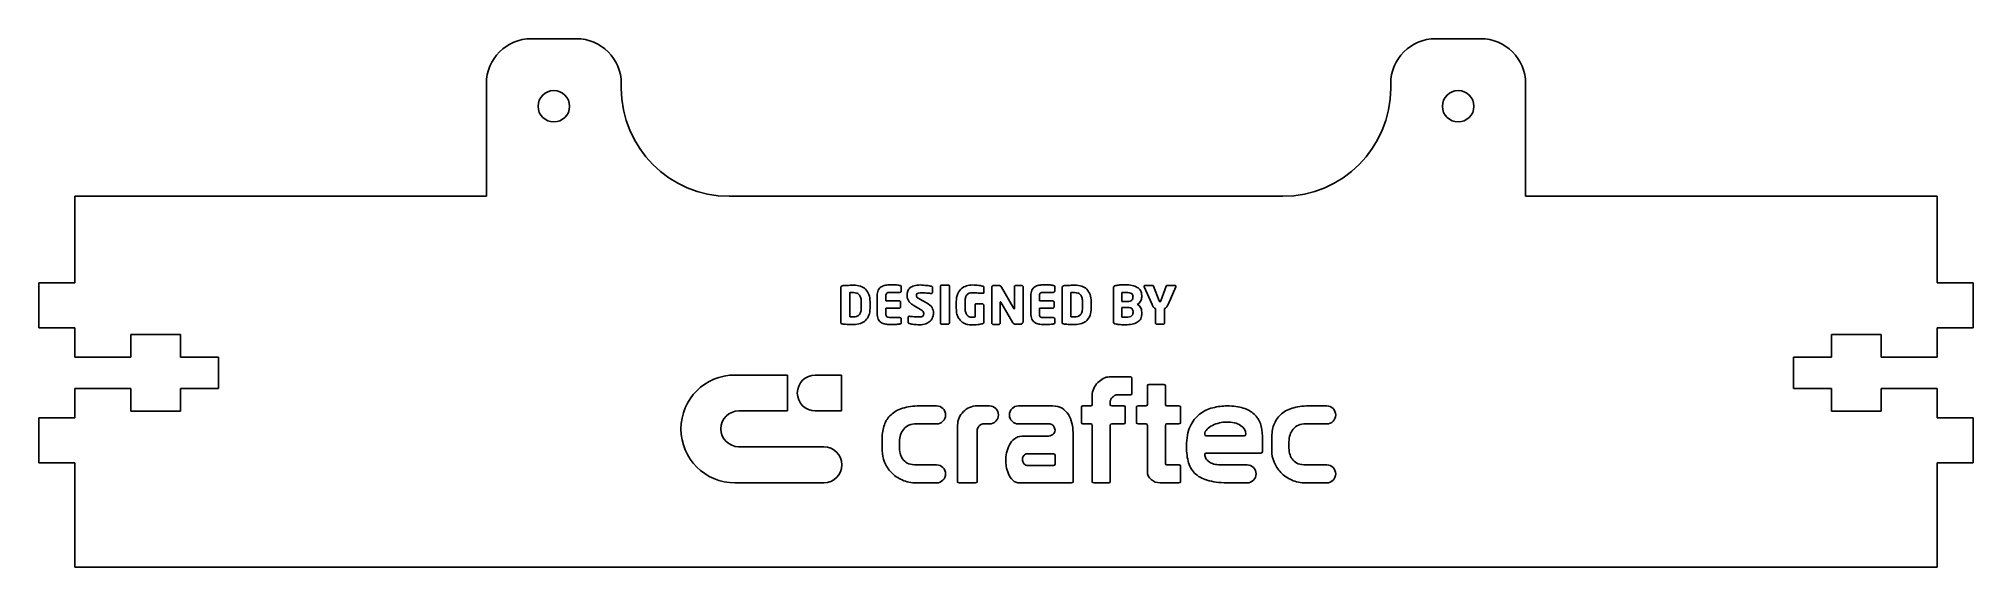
# Model space of a CAD drawing. Header units: millimetres. Extents: x -108 to 108, y -22 to 37.
import ezdxf

# ---------------------------------------------------------------- set-up
doc = ezdxf.new("R2010")
doc.units = ezdxf.units.MM

msp = doc.modelspace()

# ---------------------------------------------------------------- linework, layer by layer
at = {"color": 7, "linetype": 'Continuous', "lineweight": 25}
for p, q in [((-52.75, 37.11), (-47.75, 37.11)), ((47.75, 37.11), (52.75, 37.11)), ((-57.75, 19.61), (-57.75, 32.11)), ((-42.75, 32.11), (-42.75, 31.61)), ((42.75, 31.61), (42.75, 32.11)), ((57.75, 32.11), (57.75, 19.61)), ((-103.5, 19.61), (-57.75, 19.61)), ((-103.5, 10), (-103.5, 19.61)), ((-30.75, 19.61), (30.75, 19.61)), ((57.75, 19.61), (103.5, 19.61)), ((103.5, 19.61), (103.5, 10)), ((-107.5, 10), (-103.5, 10)), ((-107.5, 5), (-107.5, 10)), ((-18.35, 9.45), (-18.35, 5.63)), ((-17.37, 8.9), (-17.37, 6.2)), ((-12.96, 8.92), (-11.79, 8.92)), ((-11.65, 9.06), (-11.65, 9.59)), ((-8.29, 8.81), (-8.27, 8.81)), ((-8.18, 8.9), (-8.18, 9.49)), ((-7.28, 9.61), (-7.28, 5.54)), ((-6.39, 9.72), (-7.17, 9.72)), ((-6.28, 5.54), (-6.28, 9.61)), ((-2.57, 8.83), (-2.55, 8.83)), ((-2.48, 8.9), (-2.48, 9.52)), ((-1.59, 9.47), (-1.59, 5.52)), ((-0.77, 9.7), (-1.36, 9.7)), ((0.86, 7.14), (-0.51, 9.52)), ((0.93, 9.59), (0.93, 7.14)), ((1.75, 9.68), (1.06, 9.68)), ((1.89, 5.63), (1.89, 9.59)), ((4.11, 8.92), (5.27, 8.92)), ((5.41, 9.06), (5.41, 9.59)), ((6.23, 9.45), (6.23, 5.63)), ((7.22, 8.9), (7.22, 6.2)), ((11.93, 9.31), (11.93, 5.79)), ((12.87, 8.92), (12.87, 7.92)), ((15.36, 9.56), (16.23, 7.57)), ((16.27, 9.7), (15.45, 9.7)), ((17.01, 7.99), (16.39, 9.61)), ((17.81, 9.61), (17.19, 7.99)), ((18.74, 9.7), (17.92, 9.7)), ((18.01, 7.57), (18.88, 9.56)), ((103.5, 10), (107.5, 10)), ((107.5, 10), (107.5, 5)), ((-16.09, 7.18), (-16.09, 7.92)), ((-15.11, 7.18), (-15.11, 7.89)), ((-14.31, 8.53), (-14.31, 6.61)), ((-13.35, 7.99), (-13.35, 8.51)), ((-11.86, 7.99), (-13.35, 7.99)), ((-13.35, 7.16), (-11.86, 7.16)), ((-13.35, 6.54), (-13.35, 7.16)), ((-11.72, 7.3), (-11.72, 7.85)), ((-10.3, 7.51), (-9.5, 7.02)), ((-8.84, 7.78), (-9.57, 8.17)), ((-5.52, 7.87), (-5.52, 7.16)), ((-4.54, 7.16), (-4.54, 7.89)), ((-3.44, 7.53), (-3.44, 6.2)), ((-2.62, 7.67), (-3.35, 7.67)), ((-2.48, 5.58), (-2.48, 7.53)), ((-0.63, 5.52), (-0.63, 7.85)), ((-0.56, 7.85), (0.77, 5.56)), ((2.76, 8.53), (2.76, 6.61)), ((3.72, 7.99), (3.72, 8.51)), ((5.2, 7.99), (3.72, 7.99)), ((3.72, 7.16), (5.2, 7.16)), ((3.72, 6.54), (3.72, 7.16)), ((5.34, 7.3), (5.34, 7.85)), ((8.5, 7.18), (8.5, 7.92)), ((9.48, 7.18), (9.48, 7.89)), ((12.87, 7.92), (13.51, 7.92)), ((13.53, 7.25), (12.89, 7.25)), ((12.89, 7.25), (12.89, 6.18)), ((14.1, 8.37), (14.1, 8.47)), ((14.1, 8.47), (14.12, 8.47)), ((14.12, 6.68), (14.12, 6.73)), ((14.12, 6.73), (14.15, 6.73)), ((15.08, 8.44), (15.08, 8.56)), ((15.08, 6.64), (15.08, 6.73)), ((15.11, 6.64), (15.08, 6.64)), ((16.62, 7.14), (16.62, 5.54)), ((17.62, 5.54), (17.62, 7.14)), ((-103.5, 5), (-107.5, 5)), ((-103.5, 1.75), (-103.5, 5)), ((-11.79, 6.13), (-12.96, 6.13)), ((-11.65, 5.47), (-11.65, 6)), ((-10.88, 6.16), (-10.88, 5.58)), ((-10.76, 6.27), (-10.78, 6.27)), ((-7.19, 5.4), (-6.42, 5.4)), ((-1.45, 5.38), (-0.77, 5.38)), ((1.06, 5.4), (1.64, 5.4)), ((5.27, 6.13), (4.11, 6.13)), ((5.41, 5.47), (5.41, 6)), ((16.75, 5.4), (17.49, 5.4)), ((103.5, 5), (103.5, 1.75)), ((107.5, 5), (103.5, 5)), ((-97.25, 4.25), (-97.25, 1.75)), ((-91.75, 4.25), (-97.25, 4.25)), ((-91.75, 1.75), (-91.75, 4.25)), ((91.75, 4.25), (91.75, 1.75)), ((97.25, 4.25), (91.75, 4.25)), ((97.25, 1.75), (97.25, 4.25)), ((-97.25, 1.75), (-103.5, 1.75)), ((-87.5, 1.75), (-91.75, 1.75)), ((-87.5, -1.75), (-87.5, 1.75)), ((87.5, 1.75), (87.5, -1.75)), ((91.75, 1.75), (87.5, 1.75)), ((103.5, 1.75), (97.25, 1.75)), ((-103.5, -1.75), (-97.25, -1.75)), ((-103.5, -5), (-103.5, -1.75)), ((-97.25, -1.75), (-97.25, -4.25)), ((-91.75, -1.75), (-87.5, -1.75)), ((-91.75, -4.25), (-91.75, -1.75)), ((-29.73, -0.25), (-29.73, -0.27)), ((-24.3, -0.25), (-29.73, -0.25)), ((-24.3, -4.24), (-24.3, -0.25)), ((-18.28, -0.25), (-21.19, -0.25)), ((-18.28, -4.24), (-18.28, -0.25)), ((13.82, -0.46), (11.47, -0.46)), ((13.98, -2.3), (13.98, -0.63)), ((15.71, -1.47), (15.71, -3.52)), ((17.55, -1.3), (15.87, -1.3)), ((17.71, -3.52), (17.71, -1.47)), ((87.5, -1.75), (91.75, -1.75)), ((91.75, -1.75), (91.75, -4.25)), ((97.25, -1.75), (103.5, -1.75)), ((97.25, -4.25), (97.25, -1.75)), ((103.5, -1.75), (103.5, -5)), ((-97.25, -4.25), (-91.75, -4.25)), ((-29.55, -4.24), (-24.3, -4.24)), ((-21.19, -4.24), (-18.28, -4.24)), ((-7.71, -3.68), (-9.62, -3.68)), ((-1.84, -3.68), (-3.22, -3.68)), ((5.17, -3.68), (1.38, -3.68)), ((8.39, -3.84), (8.39, -5.52)), ((9.42, -3.68), (8.55, -3.68)), ((9.58, -2.48), (9.58, -3.52)), ((11.59, -3.52), (11.59, -3.17)), ((13.1, -3.68), (11.75, -3.68)), ((12.24, -2.47), (13.85, -2.47)), ((13.26, -5.52), (13.26, -3.84)), ((14.51, -3.84), (14.51, -5.52)), ((15.54, -3.68), (14.67, -3.68)), ((19.22, -3.68), (17.87, -3.68)), ((19.38, -5.52), (19.38, -3.84)), ((35.64, -3.68), (33.66, -3.68)), ((91.75, -4.25), (97.25, -4.25)), ((-107.5, -5), (-103.5, -5)), ((-107.5, -10), (-107.5, -5)), ((-9.95, -5.68), (-7.71, -5.68)), ((-5.38, -5.83), (-5.38, -12.07)), ((-3.22, -12.07), (-3.22, -6.41)), ((-2.56, -5.68), (-1.84, -5.68)), ((1.38, -5.68), (4.86, -5.68)), ((8.55, -5.68), (9.42, -5.68)), ((9.58, -5.85), (9.58, -12.07)), ((11.59, -12.07), (11.59, -5.85)), ((11.75, -5.68), (13.1, -5.68)), ((14.67, -5.68), (15.54, -5.68)), ((15.71, -5.85), (15.71, -10.97)), ((17.71, -10.07), (17.71, -5.85)), ((17.87, -5.68), (19.22, -5.68)), ((33.33, -5.68), (35.64, -5.68)), ((103.5, -5), (107.5, -5)), ((107.5, -5), (107.5, -10)), ((-29.71, -8.23), (-29.71, -8.22)), ((-20.24, -8.23), (-29.71, -8.23)), ((-13.76, -7.29), (-13.76, -8.67)), ((-11.83, -8.38), (-11.83, -7.67)), ((4.51, -7.06), (1.77, -7.06)), ((7.45, -12.07), (7.45, -6.65)), ((22.26, -7), (26.47, -7)), ((28.49, -8.75), (28.49, -7.05)), ((29.53, -7.29), (29.53, -8.67)), ((31.45, -8.38), (31.45, -7.67)), ((-103.5, -10), (-107.5, -10)), ((-103.5, -21.61), (-103.5, -10)), ((-7.71, -10.23), (-9.95, -10.23)), ((5.28, -9), (2.36, -9)), ((2.46, -10.31), (5.28, -10.31)), ((5.45, -10.15), (5.45, -9.16)), ((19.25, -10.23), (17.87, -10.23)), ((19.38, -12.07), (19.38, -10.39)), ((22.26, -8.92), (28.33, -8.92)), ((26.74, -10.23), (23.77, -10.23)), ((35.64, -10.23), (33.33, -10.23)), ((103.5, -10), (103.5, -21.61)), ((107.5, -10), (103.5, -10)), ((-29.99, -12.23), (-20.24, -12.23)), ((-9.93, -12.23), (-7.71, -12.23)), ((-5.22, -12.23), (-3.38, -12.23)), ((1.56, -12.23), (7.29, -12.23)), ((9.75, -12.23), (11.42, -12.23)), ((17.15, -12.23), (19.22, -12.23)), ((24.9, -12.23), (26.79, -12.23)), ((26.79, -12.23), (26.79, -12.23)), ((33.35, -12.23), (35.64, -12.23)), ((103.5, -21.61), (-103.5, -21.61))]:
    msp.add_line(p, q, dxfattribs=at)
for centre in [(-50.25, 29.61), (50.25, 29.61)]:
    msp.add_circle(centre, 1.75, dxfattribs=at)
for centre, radius, start, end in [((-52.75, 32.11), 5, 90, 180), ((-47.75, 32.11), 5, 0, 90), ((47.75, 32.11), 5, 90, 180), ((52.75, 32.11), 5, 0, 90), ((-30.75, 31.61), 12, 180, 270), ((30.75, 31.61), 12, 270, 0)]:
    msp.add_arc(centre, radius, start, end, dxfattribs=at)
for points, degree in [([(-18.31, 9.59), (-18.33, 9.56), (-18.35, 9.52), (-18.35, 9.45)], 3), ([(-18.19, 9.65), (-18.24, 9.63), (-18.29, 9.61), (-18.31, 9.59)], 3), ([(-17.97, 9.68), (-18.06, 9.68), (-18.13, 9.68), (-18.19, 9.65)], 3), ([(-17.67, 9.7), (-17.78, 9.7), (-17.87, 9.68), (-17.97, 9.68)], 3), ([(-17.33, 9.72), (-17.44, 9.72), (-17.55, 9.7), (-17.67, 9.7)], 3), ([(-17.19, 8.9), (-17.26, 8.9), (-17.33, 8.9), (-17.37, 8.9)], 3), ([(-16.96, 9.72), (-17.07, 9.72), (-17.21, 9.72), (-17.33, 9.72)], 3), ([(-16.96, 8.9), (-17.03, 8.9), (-17.12, 8.9), (-17.19, 8.9)], 3), ([(-16.18, 9.61), (-16.41, 9.68), (-16.66, 9.72), (-16.96, 9.72)], 3), ([(-16.62, 8.85), (-16.73, 8.88), (-16.85, 8.9), (-16.96, 8.9)], 3), ([(-16.34, 8.69), (-16.41, 8.76), (-16.5, 8.83), (-16.62, 8.85)], 3), ([(-16.16, 8.4), (-16.2, 8.51), (-16.25, 8.63), (-16.34, 8.69)], 3), ([(-15.61, 9.27), (-15.77, 9.43), (-15.95, 9.54), (-16.18, 9.61)], 3), ([(-15.24, 8.69), (-15.34, 8.92), (-15.45, 9.11), (-15.61, 9.27)], 3), ([(-15.11, 7.89), (-15.11, 8.19), (-15.15, 8.47), (-15.24, 8.69)], 3), ([(-14.19, 9.17), (-14.26, 9.01), (-14.31, 8.79), (-14.31, 8.53)], 3), ([(-13.87, 9.54), (-14.01, 9.47), (-14.12, 9.33), (-14.19, 9.17)], 3), ([(-13.41, 9.72), (-13.6, 9.68), (-13.73, 9.63), (-13.87, 9.54)], 3), ([(-12.89, 9.77), (-13.07, 9.77), (-13.23, 9.75), (-13.41, 9.72)], 3), ([(-13.35, 8.51), (-13.35, 8.67), (-13.3, 8.79), (-13.25, 8.83)], 3), ([(-13.25, 8.83), (-13.19, 8.9), (-13.09, 8.92), (-12.96, 8.92)], 3), ([(-12.48, 9.77), (-12.59, 9.77), (-12.73, 9.77), (-12.89, 9.77)], 3), ([(-12.16, 9.75), (-12.25, 9.75), (-12.36, 9.77), (-12.48, 9.77)], 3), ([(-11.93, 9.72), (-12, 9.72), (-12.06, 9.75), (-12.16, 9.75)], 3), ([(-11.77, 9.7), (-11.81, 9.7), (-11.86, 9.72), (-11.93, 9.72)], 3), ([(-11.79, 8.92), (-11.74, 8.92), (-11.72, 8.95), (-11.7, 8.97)], 3), ([(-11.65, 9.59), (-11.65, 9.65), (-11.7, 9.68), (-11.77, 9.7)], 3), ([(-11.7, 8.97), (-11.68, 8.99), (-11.65, 9.04), (-11.65, 9.06)], 3), ([(-10.92, 9.06), (-10.97, 8.92), (-10.99, 8.79), (-10.99, 8.63)], 3), ([(-10.99, 8.63), (-10.99, 8.53), (-10.99, 8.42), (-10.97, 8.33)], 3), ([(-10.67, 9.43), (-10.78, 9.31), (-10.88, 9.2), (-10.92, 9.06)], 3), ([(-10.21, 9.65), (-10.4, 9.61), (-10.56, 9.52), (-10.67, 9.43)], 3), ([(-9.5, 9.75), (-9.78, 9.75), (-10.03, 9.7), (-10.21, 9.65)], 3), ([(-9.96, 8.58), (-9.96, 8.67), (-9.94, 8.76), (-9.87, 8.81)], 3), ([(-9.87, 8.81), (-9.8, 8.85), (-9.69, 8.88), (-9.53, 8.88)], 3), ([(-9.53, 8.88), (-9.41, 8.88), (-9.3, 8.88), (-9.18, 8.88)], 3), ([(-9.16, 9.72), (-9.3, 9.75), (-9.39, 9.75), (-9.5, 9.75)], 3), ([(-9.18, 8.88), (-9.07, 8.88), (-8.93, 8.85), (-8.82, 8.85)], 3), ([(-8.82, 9.7), (-8.93, 9.7), (-9.05, 9.72), (-9.16, 9.72)], 3), ([(-8.5, 9.65), (-8.61, 9.68), (-8.7, 9.68), (-8.82, 9.7)], 3), ([(-8.82, 8.85), (-8.7, 8.85), (-8.59, 8.83), (-8.5, 8.83)], 3), ([(-8.27, 9.61), (-8.34, 9.63), (-8.41, 9.63), (-8.5, 9.65)], 3), ([(-8.5, 8.83), (-8.41, 8.81), (-8.34, 8.81), (-8.29, 8.81)], 3), ([(-8.2, 9.56), (-8.22, 9.59), (-8.25, 9.61), (-8.27, 9.61)], 3), ([(-8.27, 8.81), (-8.25, 8.81), (-8.22, 8.81), (-8.2, 8.83)], 3), ([(-8.18, 9.49), (-8.18, 9.52), (-8.18, 9.54), (-8.2, 9.56)], 3), ([(-8.2, 8.83), (-8.18, 8.85), (-8.18, 8.88), (-8.18, 8.9)], 3), ([(-7.17, 9.72), (-7.24, 9.72), (-7.28, 9.68), (-7.28, 9.61)], 3), ([(-6.28, 9.61), (-6.28, 9.68), (-6.32, 9.72), (-6.39, 9.72)], 3), ([(-5.36, 8.79), (-5.48, 8.53), (-5.52, 8.24), (-5.52, 7.87)], 3), ([(-4.95, 9.36), (-5.13, 9.22), (-5.25, 9.01), (-5.36, 8.79)], 3), ([(-4.38, 9.65), (-4.59, 9.59), (-4.79, 9.49), (-4.95, 9.36)], 3), ([(-4.49, 8.37), (-4.45, 8.49), (-4.4, 8.6), (-4.33, 8.67)], 3), ([(-3.76, 9.75), (-3.97, 9.75), (-4.17, 9.7), (-4.38, 9.65)], 3), ([(-4.33, 8.67), (-4.29, 8.74), (-4.2, 8.81), (-4.11, 8.83)], 3), ([(-4.11, 8.83), (-4.01, 8.85), (-3.9, 8.88), (-3.79, 8.88)], 3), ([(-3.79, 8.88), (-3.53, 8.88), (-3.31, 8.88), (-3.1, 8.85)], 3), ([(-3.03, 9.7), (-3.24, 9.72), (-3.47, 9.75), (-3.76, 9.75)], 3), ([(-3.1, 8.85), (-2.89, 8.85), (-2.71, 8.83), (-2.57, 8.83)], 3), ([(-2.57, 9.61), (-2.66, 9.63), (-2.82, 9.68), (-3.03, 9.7)], 3), ([(-2.48, 9.52), (-2.48, 9.56), (-2.5, 9.59), (-2.57, 9.61)], 3), ([(-2.55, 8.83), (-2.53, 8.83), (-2.5, 8.85), (-2.48, 8.85)], 3), ([(-2.48, 8.85), (-2.46, 8.85), (-2.46, 8.88), (-2.48, 8.9)], 3), ([(-1.52, 9.63), (-1.57, 9.59), (-1.59, 9.54), (-1.59, 9.47)], 3), ([(-1.36, 9.7), (-1.43, 9.7), (-1.48, 9.68), (-1.52, 9.63)], 3), ([(-0.63, 9.65), (-0.65, 9.68), (-0.7, 9.7), (-0.77, 9.7)], 3), ([(-0.51, 9.52), (-0.56, 9.59), (-0.58, 9.63), (-0.63, 9.65)], 3), ([(0.97, 9.65), (0.95, 9.63), (0.93, 9.61), (0.93, 9.59)], 3), ([(1.06, 9.68), (1.02, 9.68), (0.99, 9.68), (0.97, 9.65)], 3), ([(1.84, 9.65), (1.82, 9.68), (1.77, 9.68), (1.75, 9.68)], 3), ([(1.89, 9.59), (1.89, 9.61), (1.86, 9.63), (1.84, 9.65)], 3), ([(2.87, 9.17), (2.8, 9.01), (2.76, 8.79), (2.76, 8.53)], 3), ([(3.19, 9.54), (3.05, 9.47), (2.94, 9.33), (2.87, 9.17)], 3), ([(3.65, 9.72), (3.47, 9.68), (3.33, 9.63), (3.19, 9.54)], 3), ([(4.17, 9.77), (3.99, 9.77), (3.83, 9.75), (3.65, 9.72)], 3), ([(3.72, 8.51), (3.72, 8.67), (3.74, 8.76), (3.81, 8.83)], 3), ([(3.81, 8.83), (3.88, 8.9), (3.97, 8.92), (4.11, 8.92)], 3), ([(4.59, 9.77), (4.47, 9.77), (4.33, 9.77), (4.17, 9.77)], 3), ([(4.91, 9.75), (4.81, 9.75), (4.7, 9.77), (4.59, 9.77)], 3), ([(5.13, 9.72), (5.07, 9.72), (5, 9.75), (4.91, 9.75)], 3), ([(5.29, 9.7), (5.25, 9.7), (5.2, 9.72), (5.13, 9.72)], 3), ([(5.27, 8.92), (5.32, 8.92), (5.34, 8.95), (5.36, 8.97)], 3), ([(5.41, 9.59), (5.41, 9.65), (5.36, 9.68), (5.29, 9.7)], 3), ([(5.36, 8.97), (5.41, 8.99), (5.41, 9.04), (5.41, 9.06)], 3), ([(6.28, 9.59), (6.26, 9.56), (6.23, 9.52), (6.23, 9.45)], 3), ([(6.39, 9.65), (6.35, 9.63), (6.3, 9.61), (6.28, 9.59)], 3), ([(6.62, 9.68), (6.53, 9.68), (6.46, 9.68), (6.39, 9.65)], 3), ([(6.92, 9.7), (6.8, 9.7), (6.71, 9.68), (6.62, 9.68)], 3), ([(7.26, 9.72), (7.15, 9.72), (7.03, 9.7), (6.92, 9.7)], 3), ([(7.4, 8.9), (7.33, 8.9), (7.26, 8.9), (7.22, 8.9)], 3), ([(7.63, 9.72), (7.51, 9.72), (7.38, 9.72), (7.26, 9.72)], 3), ([(7.63, 8.9), (7.56, 8.9), (7.47, 8.9), (7.4, 8.9)], 3), ([(8.41, 9.61), (8.18, 9.68), (7.93, 9.72), (7.63, 9.72)], 3), ([(7.97, 8.85), (7.86, 8.88), (7.74, 8.9), (7.63, 8.9)], 3), ([(8.25, 8.69), (8.18, 8.76), (8.09, 8.83), (7.97, 8.85)], 3), ([(8.43, 8.4), (8.38, 8.51), (8.34, 8.63), (8.25, 8.69)], 3), ([(8.98, 9.27), (8.82, 9.43), (8.63, 9.54), (8.41, 9.61)], 3), ([(9.34, 8.69), (9.25, 8.92), (9.14, 9.11), (8.98, 9.27)], 3), ([(9.48, 7.89), (9.48, 8.19), (9.43, 8.47), (9.34, 8.69)], 3), ([(12, 9.59), (11.95, 9.54), (11.93, 9.45), (11.93, 9.31)], 3), ([(12.22, 9.7), (12.11, 9.68), (12.04, 9.63), (12, 9.59)], 3), ([(12.41, 9.72), (12.34, 9.72), (12.27, 9.7), (12.22, 9.7)], 3), ([(12.66, 9.75), (12.57, 9.75), (12.48, 9.72), (12.41, 9.72)], 3), ([(12.96, 9.77), (12.84, 9.75), (12.75, 9.75), (12.66, 9.75)], 3), ([(12.96, 8.92), (12.91, 8.92), (12.89, 8.92), (12.87, 8.92)], 3), ([(13.25, 9.77), (13.16, 9.77), (13.05, 9.77), (12.96, 9.77)], 3), ([(13.09, 8.92), (13.05, 8.92), (13, 8.92), (12.96, 8.92)], 3), ([(13.23, 8.92), (13.19, 8.92), (13.14, 8.92), (13.09, 8.92)], 3), ([(13.32, 8.92), (13.3, 8.92), (13.28, 8.92), (13.23, 8.92)], 3), ([(14.01, 9.7), (13.78, 9.75), (13.53, 9.77), (13.25, 9.77)], 3), ([(13.94, 8.81), (13.83, 8.88), (13.62, 8.92), (13.32, 8.92)], 3), ([(14.12, 8.47), (14.12, 8.63), (14.05, 8.74), (13.94, 8.81)], 3), ([(14.58, 9.49), (14.42, 9.59), (14.24, 9.65), (14.01, 9.7)], 3), ([(14.95, 9.13), (14.86, 9.29), (14.74, 9.4), (14.58, 9.49)], 3), ([(15.08, 8.56), (15.08, 8.79), (15.04, 8.97), (14.95, 9.13)], 3), ([(15.38, 9.68), (15.36, 9.65), (15.36, 9.63), (15.36, 9.61)], 3), ([(15.36, 9.61), (15.36, 9.59), (15.36, 9.56)], 2), ([(15.45, 9.7), (15.43, 9.7), (15.4, 9.7), (15.38, 9.68)], 3), ([(16.34, 9.68), (16.32, 9.7), (16.3, 9.7), (16.27, 9.7)], 3), ([(16.39, 9.61), (16.36, 9.63), (16.36, 9.65), (16.34, 9.68)], 3), ([(17.85, 9.68), (17.83, 9.65), (17.81, 9.63), (17.81, 9.61)], 3), ([(17.92, 9.7), (17.9, 9.7), (17.87, 9.7), (17.85, 9.68)], 3), ([(18.81, 9.68), (18.79, 9.7), (18.77, 9.7), (18.74, 9.7)], 3), ([(18.88, 9.61), (18.88, 9.63), (18.88, 9.65), (18.81, 9.68)], 3), ([(18.88, 9.56), (18.88, 9.59), (18.88, 9.59), (18.88, 9.61)], 3), ([(-16.34, 6.41), (-16.27, 6.48), (-16.2, 6.59), (-16.16, 6.7)], 3), ([(-16.09, 7.92), (-16.09, 8.12), (-16.11, 8.28), (-16.16, 8.4)], 3), ([(-16.16, 6.7), (-16.11, 6.84), (-16.09, 7), (-16.09, 7.18)], 3), ([(-15.24, 6.38), (-15.15, 6.61), (-15.11, 6.89), (-15.11, 7.18)], 3), ([(-14.31, 6.61), (-14.31, 6.34), (-14.26, 6.13), (-14.19, 5.97)], 3), ([(-13.25, 6.22), (-13.32, 6.29), (-13.35, 6.38), (-13.35, 6.54)], 3), ([(-11.77, 7.94), (-11.79, 7.96), (-11.84, 7.99), (-11.86, 7.99)], 3), ([(-11.86, 7.16), (-11.81, 7.16), (-11.79, 7.18), (-11.77, 7.21)], 3), ([(-11.72, 7.85), (-11.72, 7.89), (-11.74, 7.92), (-11.77, 7.94)], 3), ([(-11.77, 7.21), (-11.74, 7.23), (-11.72, 7.28), (-11.72, 7.3)], 3), ([(-10.97, 8.33), (-10.94, 8.21), (-10.9, 8.12), (-10.85, 8.03)], 3), ([(-10.85, 8.03), (-10.81, 7.94), (-10.74, 7.85), (-10.65, 7.76)], 3), ([(-10.65, 7.76), (-10.56, 7.67), (-10.44, 7.6), (-10.3, 7.51)], 3), ([(-9.94, 8.47), (-9.96, 8.51), (-9.96, 8.53), (-9.96, 8.58)], 3), ([(-9.87, 8.37), (-9.91, 8.4), (-9.91, 8.44), (-9.94, 8.47)], 3), ([(-9.75, 8.28), (-9.8, 8.31), (-9.85, 8.35), (-9.87, 8.37)], 3), ([(-9.57, 8.17), (-9.64, 8.21), (-9.71, 8.26), (-9.75, 8.28)], 3), ([(-9.5, 7.02), (-9.37, 6.93), (-9.25, 6.86), (-9.21, 6.8)], 3), ([(-9.14, 6.59), (-9.14, 6.45), (-9.18, 6.36), (-9.25, 6.29)], 3), ([(-9.21, 6.8), (-9.16, 6.75), (-9.14, 6.68), (-9.14, 6.59)], 3), ([(-8.22, 7.25), (-8.34, 7.44), (-8.54, 7.62), (-8.84, 7.78)], 3), ([(-8.06, 6.61), (-8.06, 6.84), (-8.13, 7.07), (-8.22, 7.25)], 3), ([(-8.15, 6.16), (-8.09, 6.32), (-8.06, 6.45), (-8.06, 6.61)], 3), ([(-5.52, 7.16), (-5.52, 6.93), (-5.5, 6.7), (-5.46, 6.52)], 3), ([(-5.46, 6.52), (-5.41, 6.34), (-5.34, 6.18), (-5.25, 6.04)], 3), ([(-4.54, 7.89), (-4.54, 8.1), (-4.54, 8.24), (-4.49, 8.37)], 3), ([(-4.47, 6.68), (-4.52, 6.8), (-4.54, 6.96), (-4.54, 7.16)], 3), ([(-4.31, 6.38), (-4.38, 6.45), (-4.43, 6.54), (-4.47, 6.68)], 3), ([(-3.42, 7.62), (-3.44, 7.6), (-3.44, 7.55), (-3.44, 7.53)], 3), ([(-3.35, 7.67), (-3.37, 7.67), (-3.4, 7.64), (-3.42, 7.62)], 3), ([(-2.53, 7.62), (-2.55, 7.64), (-2.6, 7.67), (-2.62, 7.67)], 3), ([(-2.48, 7.53), (-2.48, 7.57), (-2.5, 7.6), (-2.53, 7.62)], 3), ([(-0.63, 7.85), (-0.63, 7.87), (-0.63, 7.89), (-0.61, 7.89)], 3), ([(-0.61, 7.89), (-0.58, 7.87), (-0.56, 7.85)], 2), ([(0.9, 7.09), (0.88, 7.12), (0.86, 7.14)], 2), ([(0.93, 7.14), (0.93, 7.12), (0.93, 7.09), (0.9, 7.09)], 3), ([(2.76, 6.61), (2.76, 6.34), (2.8, 6.13), (2.87, 5.97)], 3), ([(3.81, 6.22), (3.74, 6.29), (3.72, 6.38), (3.72, 6.54)], 3), ([(5.29, 7.94), (5.27, 7.96), (5.23, 7.99), (5.2, 7.99)], 3), ([(5.2, 7.16), (5.25, 7.16), (5.27, 7.18), (5.29, 7.21)], 3), ([(5.34, 7.85), (5.34, 7.89), (5.32, 7.92), (5.29, 7.94)], 3), ([(5.29, 7.21), (5.34, 7.23), (5.34, 7.28), (5.34, 7.3)], 3), ([(8.25, 6.41), (8.31, 6.48), (8.38, 6.59), (8.43, 6.7)], 3), ([(8.5, 7.92), (8.5, 8.12), (8.47, 8.28), (8.43, 8.4)], 3), ([(8.43, 6.7), (8.47, 6.84), (8.5, 7), (8.5, 7.18)], 3), ([(9.34, 6.38), (9.43, 6.61), (9.48, 6.89), (9.48, 7.18)], 3), ([(13.51, 7.92), (13.62, 7.92), (13.71, 7.94), (13.8, 7.96)], 3), ([(14.01, 7.09), (13.92, 7.21), (13.76, 7.25), (13.53, 7.25)], 3), ([(13.8, 7.96), (13.87, 7.99), (13.94, 8.03), (13.99, 8.05)], 3), ([(13.96, 6.32), (14.08, 6.41), (14.12, 6.52), (14.12, 6.68)], 3), ([(13.99, 8.05), (14.03, 8.1), (14.05, 8.15), (14.08, 8.19)], 3), ([(14.15, 6.73), (14.15, 6.86), (14.1, 6.98), (14.01, 7.09)], 3), ([(14.08, 8.19), (14.1, 8.24), (14.1, 8.31), (14.1, 8.37)], 3), ([(14.58, 7.6), (14.74, 7.67), (14.86, 7.78), (14.95, 7.94)], 3), ([(14.95, 7.25), (14.86, 7.41), (14.74, 7.53), (14.58, 7.6)], 3), ([(14.95, 7.94), (15.04, 8.08), (15.08, 8.26), (15.08, 8.44)], 3), ([(15.08, 6.73), (15.08, 6.93), (15.04, 7.12), (14.95, 7.25)], 3), ([(14.97, 6), (15.06, 6.18), (15.11, 6.38), (15.11, 6.64)], 3), ([(16.23, 7.57), (16.3, 7.44), (16.34, 7.34), (16.41, 7.28)], 3), ([(16.41, 7.28), (16.48, 7.21), (16.55, 7.16), (16.62, 7.14)], 3), ([(17.05, 7.92), (17.03, 7.92), (17.03, 7.94), (17.01, 7.99)], 3), ([(17.1, 7.89), (17.07, 7.89), (17.07, 7.92), (17.05, 7.92)], 3), ([(17.14, 7.92), (17.14, 7.89), (17.12, 7.89), (17.1, 7.89)], 3), ([(17.19, 7.99), (17.17, 7.94), (17.14, 7.92)], 2), ([(17.62, 7.14), (17.69, 7.16), (17.76, 7.21), (17.83, 7.28)], 3), ([(17.83, 7.28), (17.9, 7.34), (17.94, 7.44), (18.01, 7.57)], 3), ([(-18.35, 5.63), (-18.35, 5.56), (-18.33, 5.52), (-18.31, 5.49)], 3), ([(-18.31, 5.49), (-18.29, 5.45), (-18.24, 5.42), (-18.19, 5.42)], 3), ([(-18.19, 5.42), (-18.13, 5.42), (-18.06, 5.4), (-17.97, 5.4)], 3), ([(-17.97, 5.4), (-17.87, 5.4), (-17.78, 5.38), (-17.67, 5.38)], 3), ([(-17.67, 5.38), (-17.55, 5.38), (-17.44, 5.36), (-17.33, 5.36)], 3), ([(-17.37, 6.2), (-17.33, 6.2), (-17.26, 6.2), (-17.19, 6.2)], 3), ([(-17.33, 5.36), (-17.19, 5.36), (-17.07, 5.36), (-16.96, 5.36)], 3), ([(-17.19, 6.2), (-17.12, 6.2), (-17.03, 6.2), (-16.96, 6.2)], 3), ([(-16.96, 6.2), (-16.82, 6.2), (-16.71, 6.22), (-16.62, 6.25)], 3), ([(-16.96, 5.36), (-16.66, 5.36), (-16.41, 5.4), (-16.18, 5.47)], 3), ([(-16.62, 6.25), (-16.5, 6.27), (-16.43, 6.34), (-16.34, 6.41)], 3), ([(-16.18, 5.47), (-15.95, 5.54), (-15.77, 5.65), (-15.61, 5.81)], 3), ([(-15.61, 5.81), (-15.45, 5.97), (-15.34, 6.16), (-15.24, 6.38)], 3), ([(-14.19, 5.97), (-14.1, 5.79), (-14.01, 5.68), (-13.87, 5.58)], 3), ([(-13.87, 5.58), (-13.73, 5.49), (-13.57, 5.42), (-13.41, 5.4)], 3), ([(-13.41, 5.4), (-13.25, 5.38), (-13.07, 5.36), (-12.89, 5.36)], 3), ([(-12.96, 6.13), (-13.09, 6.13), (-13.21, 6.18), (-13.25, 6.22)], 3), ([(-12.89, 5.36), (-12.59, 5.36), (-12.36, 5.36), (-12.18, 5.38)], 3), ([(-12.18, 5.38), (-12, 5.4), (-11.86, 5.4), (-11.77, 5.42)], 3), ([(-11.7, 6.09), (-11.72, 6.11), (-11.77, 6.13), (-11.79, 6.13)], 3), ([(-11.77, 5.42), (-11.7, 5.45), (-11.65, 5.47)], 2), ([(-11.65, 6), (-11.65, 6.04), (-11.68, 6.06), (-11.7, 6.09)], 3), ([(-10.85, 6.25), (-10.88, 6.22), (-10.88, 6.2), (-10.88, 6.16)], 3), ([(-10.88, 5.58), (-10.88, 5.56), (-10.85, 5.54), (-10.83, 5.52)], 3), ([(-10.78, 6.27), (-10.81, 6.27), (-10.83, 6.27), (-10.85, 6.25)], 3), ([(-10.83, 5.52), (-10.81, 5.49), (-10.76, 5.47), (-10.74, 5.47)], 3), ([(-10.53, 6.25), (-10.62, 6.25), (-10.69, 6.27), (-10.76, 6.27)], 3), ([(-10.74, 5.47), (-10.6, 5.42), (-10.44, 5.4), (-10.26, 5.38)], 3), ([(-10.21, 6.22), (-10.33, 6.22), (-10.44, 6.25), (-10.53, 6.25)], 3), ([(-10.26, 5.38), (-10.08, 5.36), (-9.87, 5.33), (-9.64, 5.33)], 3), ([(-9.89, 6.2), (-10.01, 6.2), (-10.1, 6.22), (-10.21, 6.22)], 3), ([(-9.66, 6.2), (-9.71, 6.2), (-9.8, 6.2), (-9.89, 6.2)], 3), ([(-9.25, 6.29), (-9.32, 6.22), (-9.46, 6.2), (-9.66, 6.2)], 3), ([(-9.64, 5.33), (-9.37, 5.33), (-9.11, 5.38), (-8.91, 5.45)], 3), ([(-8.91, 5.45), (-8.73, 5.54), (-8.54, 5.63), (-8.43, 5.74)], 3), ([(-8.43, 5.74), (-8.29, 5.88), (-8.2, 6), (-8.15, 6.16)], 3), ([(-7.28, 5.54), (-7.28, 5.49), (-7.28, 5.47), (-7.26, 5.45)], 3), ([(-7.26, 5.45), (-7.24, 5.42), (-7.22, 5.4), (-7.19, 5.4)], 3), ([(-6.42, 5.4), (-6.39, 5.4), (-6.37, 5.42), (-6.35, 5.45)], 3), ([(-6.35, 5.45), (-6.32, 5.47), (-6.32, 5.49), (-6.28, 5.54)], 3), ([(-5.25, 6.04), (-5.16, 5.9), (-5.07, 5.79), (-4.95, 5.7)], 3), ([(-4.95, 5.7), (-4.84, 5.61), (-4.72, 5.52), (-4.61, 5.47)], 3), ([(-4.61, 5.47), (-4.49, 5.42), (-4.36, 5.38), (-4.24, 5.36)], 3), ([(-4.11, 6.22), (-4.17, 6.27), (-4.24, 6.32), (-4.31, 6.38)], 3), ([(-4.24, 5.36), (-4.13, 5.33), (-4.01, 5.31), (-3.9, 5.31)], 3), ([(-3.88, 6.18), (-3.95, 6.18), (-4.04, 6.2), (-4.11, 6.22)], 3), ([(-3.9, 5.31), (-3.6, 5.31), (-3.35, 5.33), (-3.14, 5.36)], 3), ([(-3.44, 6.2), (-3.58, 6.18), (-3.72, 6.18), (-3.88, 6.18)], 3), ([(-3.14, 5.36), (-2.94, 5.38), (-2.76, 5.42), (-2.6, 5.45)], 3), ([(-2.6, 5.45), (-2.53, 5.47), (-2.48, 5.52), (-2.48, 5.58)], 3), ([(-1.59, 5.52), (-1.59, 5.47), (-1.57, 5.45), (-1.54, 5.42)], 3), ([(-1.54, 5.42), (-1.52, 5.4), (-1.48, 5.38), (-1.45, 5.38)], 3), ([(-0.77, 5.38), (-0.72, 5.38), (-0.7, 5.4), (-0.67, 5.42)], 3), ([(-0.67, 5.42), (-0.65, 5.45), (-0.63, 5.49), (-0.63, 5.52)], 3), ([(0.77, 5.56), (0.81, 5.49), (0.86, 5.45), (0.9, 5.42)], 3), ([(0.9, 5.42), (0.95, 5.4), (0.99, 5.4), (1.06, 5.4)], 3), ([(1.64, 5.4), (1.7, 5.4), (1.75, 5.42), (1.8, 5.47)], 3), ([(1.8, 5.47), (1.82, 5.52), (1.84, 5.56), (1.89, 5.63)], 3), ([(2.87, 5.97), (2.96, 5.79), (3.05, 5.68), (3.19, 5.58)], 3), ([(3.19, 5.58), (3.33, 5.49), (3.49, 5.42), (3.65, 5.4)], 3), ([(3.65, 5.4), (3.81, 5.38), (3.99, 5.36), (4.17, 5.36)], 3), ([(4.11, 6.13), (3.97, 6.13), (3.88, 6.16), (3.81, 6.22)], 3), ([(4.17, 5.36), (4.47, 5.36), (4.7, 5.36), (4.88, 5.38)], 3), ([(4.88, 5.38), (5.07, 5.4), (5.2, 5.4), (5.29, 5.42)], 3), ([(5.36, 6.09), (5.34, 6.11), (5.29, 6.13), (5.27, 6.13)], 3), ([(5.29, 5.42), (5.36, 5.45), (5.41, 5.47)], 2), ([(5.41, 6), (5.41, 6.04), (5.39, 6.06), (5.36, 6.09)], 3), ([(6.23, 5.63), (6.23, 5.56), (6.26, 5.52), (6.28, 5.49)], 3), ([(6.28, 5.49), (6.3, 5.45), (6.35, 5.42), (6.39, 5.42)], 3), ([(6.39, 5.42), (6.46, 5.42), (6.53, 5.4), (6.62, 5.4)], 3), ([(6.62, 5.4), (6.71, 5.4), (6.8, 5.38), (6.92, 5.38)], 3), ([(6.92, 5.38), (7.03, 5.38), (7.15, 5.36), (7.26, 5.36)], 3), ([(7.22, 6.2), (7.26, 6.2), (7.33, 6.2), (7.4, 6.2)], 3), ([(7.26, 5.36), (7.4, 5.36), (7.51, 5.36), (7.63, 5.36)], 3), ([(7.4, 6.2), (7.47, 6.2), (7.56, 6.2), (7.63, 6.2)], 3), ([(7.63, 6.2), (7.76, 6.2), (7.88, 6.22), (7.97, 6.25)], 3), ([(7.63, 5.36), (7.93, 5.36), (8.18, 5.4), (8.41, 5.47)], 3), ([(7.97, 6.25), (8.09, 6.27), (8.15, 6.34), (8.25, 6.41)], 3), ([(8.41, 5.47), (8.63, 5.54), (8.82, 5.65), (8.98, 5.81)], 3), ([(8.98, 5.81), (9.14, 5.97), (9.25, 6.16), (9.34, 6.38)], 3), ([(11.93, 5.79), (11.93, 5.65), (11.95, 5.56), (12, 5.52)], 3), ([(12, 5.52), (12.04, 5.45), (12.13, 5.42), (12.25, 5.4)], 3), ([(12.25, 5.4), (12.29, 5.4), (12.38, 5.38), (12.45, 5.38)], 3), ([(12.45, 5.38), (12.52, 5.38), (12.61, 5.36), (12.71, 5.36)], 3), ([(12.71, 5.36), (12.8, 5.33), (12.91, 5.33), (13, 5.33)], 3), ([(12.89, 6.18), (12.91, 6.18), (12.93, 6.18), (12.98, 6.18)], 3), ([(12.98, 6.18), (13.03, 6.18), (13.07, 6.18), (13.12, 6.18)], 3), ([(13, 5.33), (13.09, 5.33), (13.21, 5.33), (13.3, 5.33)], 3), ([(13.12, 6.18), (13.16, 6.18), (13.21, 6.18), (13.25, 6.18)], 3), ([(13.25, 6.18), (13.3, 6.18), (13.32, 6.18), (13.35, 6.18)], 3), ([(13.3, 5.33), (13.55, 5.33), (13.78, 5.36), (14.01, 5.4)], 3), ([(13.35, 6.18), (13.64, 6.18), (13.85, 6.22), (13.96, 6.32)], 3), ([(14.01, 5.4), (14.21, 5.45), (14.42, 5.52), (14.58, 5.61)], 3), ([(14.58, 5.61), (14.74, 5.7), (14.88, 5.84), (14.97, 6)], 3), ([(16.62, 5.54), (16.62, 5.49), (16.64, 5.47), (16.66, 5.45)], 3), ([(16.66, 5.45), (16.68, 5.42), (16.73, 5.4), (16.75, 5.4)], 3), ([(17.49, 5.4), (17.53, 5.4), (17.55, 5.42), (17.58, 5.45)], 3), ([(17.58, 5.45), (17.62, 5.47), (17.62, 5.52), (17.62, 5.54)], 3), ([(-30.13, -0.25), (-33.43, -0.25), (-36.12, -2.93), (-36.12, -6.24)], 3), ([(-29.73, -0.27), (-29.86, -0.26), (-29.99, -0.25), (-30.13, -0.25)], 3), ([(-21.19, -0.25), (-22.29, -0.25), (-23.19, -1.15), (-23.19, -2.25)], 3), ([(9.76, -1.75), (9.64, -2), (9.58, -2.24), (9.58, -2.48)], 3), ([(10.2, -1.1), (10.02, -1.29), (9.87, -1.51), (9.76, -1.75)], 3), ([(10.81, -0.64), (10.58, -0.76), (10.38, -0.92), (10.2, -1.1)], 3), ([(11.47, -0.46), (11.25, -0.46), (11.03, -0.52), (10.81, -0.64)], 3), ([(13.98, -0.63), (13.98, -0.52), (13.93, -0.46), (13.82, -0.46)], 3), ([(15.87, -1.3), (15.76, -1.3), (15.71, -1.36), (15.71, -1.47)], 3), ([(17.71, -1.47), (17.71, -1.36), (17.65, -1.3), (17.55, -1.3)], 3), ([(-31.69, -6.23), (-31.69, -5.13), (-30.8, -4.24), (-29.7, -4.24)], 3), ([(-29.7, -4.24), (-29.65, -4.24), (-29.6, -4.24), (-29.55, -4.24)], 3), ([(-23.19, -2.25), (-23.19, -3.35), (-22.29, -4.24), (-21.19, -4.24)], 3), ([(-11.49, -3.94), (-12.02, -4.11), (-12.44, -4.35), (-12.78, -4.66)], 3), ([(-9.62, -3.68), (-10.34, -3.68), (-10.96, -3.77), (-11.49, -3.94)], 3), ([(-6.71, -4.68), (-6.71, -4.13), (-7.16, -3.68), (-7.71, -3.68)], 3), ([(-4.05, -3.85), (-4.32, -3.97), (-4.55, -4.12), (-4.74, -4.32)], 3), ([(-3.22, -3.68), (-3.51, -3.68), (-3.79, -3.74), (-4.05, -3.85)], 3), ([(-0.84, -4.68), (-0.84, -4.13), (-1.29, -3.68), (-1.84, -3.68)], 3), ([(1.38, -3.68), (0.83, -3.68), (0.38, -4.13), (0.38, -4.68)], 3), ([(6.23, -3.95), (5.94, -3.77), (5.59, -3.68), (5.17, -3.68)], 3), ([(6.93, -4.65), (6.75, -4.36), (6.52, -4.13), (6.23, -3.95)], 3), ([(8.55, -3.68), (8.44, -3.68), (8.39, -3.74), (8.39, -3.84)], 3), ([(9.58, -3.52), (9.58, -3.63), (9.53, -3.68), (9.42, -3.68)], 3), ([(11.59, -3.17), (11.59, -3.11), (11.61, -3.03), (11.66, -2.95)], 3), ([(11.75, -3.68), (11.64, -3.68), (11.59, -3.63), (11.59, -3.52)], 3), ([(11.66, -2.95), (11.71, -2.87), (11.77, -2.79), (11.83, -2.72)], 3), ([(11.83, -2.72), (11.9, -2.65), (11.97, -2.59), (12.05, -2.54)], 3), ([(12.05, -2.54), (12.12, -2.49), (12.19, -2.47), (12.24, -2.47)], 3), ([(13.26, -3.84), (13.26, -3.74), (13.21, -3.68), (13.1, -3.68)], 3), ([(13.85, -2.47), (13.94, -2.47), (13.98, -2.41), (13.98, -2.3)], 3), ([(14.67, -3.68), (14.56, -3.68), (14.51, -3.74), (14.51, -3.84)], 3), ([(15.71, -3.52), (15.71, -3.63), (15.65, -3.68), (15.54, -3.68)], 3), ([(17.87, -3.68), (17.76, -3.68), (17.71, -3.63), (17.71, -3.52)], 3), ([(19.38, -3.84), (19.38, -3.74), (19.33, -3.68), (19.22, -3.68)], 3), ([(22.97, -3.89), (22.43, -4.02), (21.94, -4.26), (21.51, -4.6)], 3), ([(24.6, -3.68), (24.06, -3.68), (23.51, -3.75), (22.97, -3.89)], 3), ([(26.36, -3.92), (25.87, -3.76), (25.28, -3.68), (24.6, -3.68)], 3), ([(27.57, -4.59), (27.26, -4.3), (26.85, -4.08), (26.36, -3.92)], 3), ([(31.79, -3.94), (31.27, -4.11), (30.84, -4.35), (30.5, -4.66)], 3), ([(33.66, -3.68), (32.94, -3.68), (32.32, -3.77), (31.79, -3.94)], 3), ([(36.64, -4.68), (36.64, -4.13), (36.19, -3.68), (35.64, -3.68)], 3), ([(-36.12, -6.24), (-36.12, -9.55), (-33.43, -12.23), (-30.13, -12.23)], 3), ([(-29.71, -8.22), (-30.81, -8.21), (-31.69, -7.32), (-31.69, -6.23)], 3), ([(-13.52, -5.79), (-13.68, -6.23), (-13.76, -6.73), (-13.76, -7.29)], 3), ([(-12.78, -4.66), (-13.11, -4.97), (-13.36, -5.35), (-13.52, -5.79)], 3), ([(-11.83, -7.67), (-11.83, -7.11), (-11.68, -6.64), (-11.37, -6.26)], 3), ([(-11.37, -6.26), (-11.06, -5.87), (-10.58, -5.68), (-9.95, -5.68)], 3), ([(-7.71, -5.68), (-7.16, -5.68), (-6.71, -5.23), (-6.71, -4.68)], 3), ([(-5.21, -5.01), (-5.33, -5.27), (-5.38, -5.55), (-5.38, -5.83)], 3), ([(-4.74, -4.32), (-4.94, -4.52), (-5.1, -4.75), (-5.21, -5.01)], 3), ([(-3.22, -6.41), (-3.22, -6.34), (-3.2, -6.27), (-3.17, -6.18)], 3), ([(-3.17, -6.18), (-3.14, -6.1), (-3.09, -6.03), (-3.03, -5.95)], 3), ([(-3.03, -5.95), (-2.97, -5.88), (-2.9, -5.82), (-2.82, -5.77)], 3), ([(-2.82, -5.77), (-2.75, -5.71), (-2.66, -5.68), (-2.56, -5.68)], 3), ([(-1.84, -5.68), (-1.29, -5.68), (-0.84, -5.23), (-0.84, -4.68)], 3), ([(0.38, -4.68), (0.38, -5.23), (0.83, -5.68), (1.38, -5.68)], 3), ([(4.86, -5.68), (5.03, -5.68), (5.17, -5.76), (5.28, -5.91)], 3), ([(5.45, -6.37), (5.45, -6.56), (5.36, -6.72), (5.19, -6.86)], 3), ([(5.28, -5.91), (5.39, -6.07), (5.45, -6.22), (5.45, -6.37)], 3), ([(7.33, -5.6), (7.25, -5.25), (7.11, -4.93), (6.93, -4.65)], 3), ([(7.45, -6.65), (7.45, -6.3), (7.41, -5.95), (7.33, -5.6)], 3), ([(8.39, -5.52), (8.39, -5.63), (8.44, -5.68), (8.55, -5.68)], 3), ([(9.42, -5.68), (9.53, -5.68), (9.58, -5.74), (9.58, -5.85)], 3), ([(11.59, -5.85), (11.59, -5.74), (11.64, -5.68), (11.75, -5.68)], 3), ([(13.1, -5.68), (13.21, -5.68), (13.26, -5.63), (13.26, -5.52)], 3), ([(14.51, -5.52), (14.51, -5.63), (14.56, -5.68), (14.67, -5.68)], 3), ([(15.54, -5.68), (15.65, -5.68), (15.71, -5.74), (15.71, -5.85)], 3), ([(17.71, -5.85), (17.71, -5.74), (17.76, -5.68), (17.87, -5.68)], 3), ([(19.22, -5.68), (19.33, -5.68), (19.38, -5.63), (19.38, -5.52)], 3), ([(20.46, -5.97), (20.19, -6.54), (20.06, -7.27), (20.06, -8.15)], 3), ([(21.51, -4.6), (21.08, -4.94), (20.73, -5.4), (20.46, -5.97)], 3), ([(22.34, -6.27), (22.17, -6.44), (22.09, -6.62), (22.09, -6.83)], 3), ([(22.95, -5.84), (22.71, -5.95), (22.5, -6.1), (22.34, -6.27)], 3), ([(23.72, -5.57), (23.46, -5.63), (23.2, -5.72), (22.95, -5.84)], 3), ([(24.46, -5.47), (24.24, -5.47), (23.99, -5.5), (23.72, -5.57)], 3), ([(26.06, -5.84), (25.68, -5.59), (25.14, -5.47), (24.46, -5.47)], 3), ([(26.64, -6.83), (26.64, -6.42), (26.45, -6.09), (26.06, -5.84)], 3), ([(28.27, -5.65), (28.12, -5.23), (27.89, -4.88), (27.57, -4.59)], 3), ([(28.49, -7.05), (28.49, -6.53), (28.42, -6.07), (28.27, -5.65)], 3), ([(29.76, -5.79), (29.61, -6.23), (29.53, -6.73), (29.53, -7.29)], 3), ([(30.5, -4.66), (30.17, -4.97), (29.92, -5.35), (29.76, -5.79)], 3), ([(31.45, -7.67), (31.45, -7.11), (31.6, -6.64), (31.92, -6.26)], 3), ([(31.92, -6.26), (32.23, -5.87), (32.7, -5.68), (33.33, -5.68)], 3), ([(35.64, -5.68), (36.19, -5.68), (36.64, -5.23), (36.64, -4.68)], 3), ([(-18.24, -10.23), (-18.24, -9.13), (-19.14, -8.23), (-20.24, -8.23)], 3), ([(-11.38, -9.71), (-11.68, -9.37), (-11.83, -8.92), (-11.83, -8.38)], 3), ([(0.38, -8.02), (0.23, -8.29), (0.13, -8.58), (0.06, -8.9)], 3), ([(0.93, -7.34), (0.7, -7.53), (0.52, -7.75), (0.38, -8.02)], 3), ([(1.77, -7.06), (1.44, -7.06), (1.16, -7.16), (0.93, -7.34)], 3), ([(5.19, -6.86), (5.02, -6.99), (4.8, -7.06), (4.51, -7.06)], 3), ([(20.06, -8.15), (20.06, -8.87), (20.14, -9.49), (20.29, -10)], 3), ([(22.09, -6.83), (22.09, -6.94), (22.15, -7), (22.26, -7)], 3), ([(26.47, -7), (26.58, -7), (26.64, -6.94), (26.64, -6.83)], 3), ([(31.9, -9.71), (31.6, -9.37), (31.45, -8.92), (31.45, -8.38)], 3), ([(-20.24, -12.23), (-19.14, -12.23), (-18.24, -11.33), (-18.24, -10.23)], 3), ([(-13.76, -8.67), (-13.76, -9.09), (-13.67, -9.51), (-13.49, -9.93)], 3), ([(-13.49, -9.93), (-13.32, -10.35), (-13.07, -10.73), (-12.74, -11.08)], 3), ([(-9.95, -10.23), (-10.6, -10.23), (-11.08, -10.06), (-11.38, -9.71)], 3), ([(-6.71, -11.23), (-6.71, -10.68), (-7.16, -10.23), (-7.71, -10.23)], 3), ([(0.06, -8.9), (0, -9.22), (-0.03, -9.51), (-0.03, -9.77)], 3), ([(-0.03, -9.77), (-0.03, -9.91), (-0.01, -10.12), (0.03, -10.39)], 3), ([(0.03, -10.39), (0.08, -10.67), (0.16, -10.94), (0.27, -11.21)], 3), ([(1.99, -9.19), (1.89, -9.31), (1.84, -9.45), (1.84, -9.61)], 3), ([(1.84, -9.61), (1.84, -9.79), (1.89, -9.96), (2, -10.1)], 3), ([(2.36, -9), (2.21, -9), (2.08, -9.06), (1.99, -9.19)], 3), ([(2, -10.1), (2.11, -10.24), (2.26, -10.31), (2.46, -10.31)], 3), ([(5.45, -9.16), (5.45, -9.05), (5.39, -9), (5.28, -9)], 3), ([(5.28, -10.31), (5.39, -10.31), (5.45, -10.26), (5.45, -10.15)], 3), ([(17.87, -10.23), (17.76, -10.23), (17.71, -10.18), (17.71, -10.07)], 3), ([(19.38, -10.39), (19.38, -10.3), (19.34, -10.24), (19.25, -10.23)], 3), ([(20.29, -10), (20.45, -10.51), (20.72, -10.94), (21.1, -11.27)], 3), ([(22.09, -9.08), (22.09, -8.97), (22.15, -8.92), (22.26, -8.92)], 3), ([(22.22, -9.53), (22.14, -9.4), (22.09, -9.24), (22.09, -9.08)], 3), ([(22.58, -9.89), (22.43, -9.79), (22.31, -9.67), (22.22, -9.53)], 3), ([(23.11, -10.14), (22.9, -10.08), (22.72, -10), (22.58, -9.89)], 3), ([(23.77, -10.23), (23.54, -10.23), (23.32, -10.2), (23.11, -10.14)], 3), ([(26.79, -10.23), (26.77, -10.23), (26.76, -10.23), (26.74, -10.23)], 3), ([(27.79, -11.23), (27.79, -10.68), (27.34, -10.23), (26.79, -10.23)], 3), ([(28.33, -8.92), (28.44, -8.92), (28.49, -8.86), (28.49, -8.75)], 3), ([(29.53, -8.67), (29.53, -9.09), (29.61, -9.51), (29.79, -9.93)], 3), ([(29.79, -9.93), (29.96, -10.35), (30.22, -10.73), (30.54, -11.08)], 3), ([(33.33, -10.23), (32.68, -10.23), (32.2, -10.06), (31.9, -9.71)], 3), ([(36.64, -11.23), (36.64, -10.68), (36.19, -10.23), (35.64, -10.23)], 3), ([(-30.13, -12.23), (-30.08, -12.23), (-30.03, -12.23), (-29.99, -12.23)], 3), ([(-12.74, -11.08), (-12.41, -11.42), (-12.01, -11.7), (-11.54, -11.91)], 3), ([(-11.54, -11.91), (-11.07, -12.13), (-10.53, -12.23), (-9.93, -12.23)], 3), ([(-7.71, -12.23), (-7.16, -12.23), (-6.71, -11.78), (-6.71, -11.23)], 3), ([(-5.38, -12.07), (-5.38, -12.18), (-5.33, -12.23), (-5.22, -12.23)], 3), ([(-3.38, -12.23), (-3.27, -12.23), (-3.22, -12.18), (-3.22, -12.07)], 3), ([(0.27, -11.21), (0.38, -11.49), (0.55, -11.73), (0.75, -11.93)], 3), ([(0.75, -11.93), (0.96, -12.13), (1.23, -12.23), (1.56, -12.23)], 3), ([(7.29, -12.23), (7.4, -12.23), (7.45, -12.18), (7.45, -12.07)], 3), ([(9.58, -12.07), (9.58, -12.18), (9.64, -12.23), (9.75, -12.23)], 3), ([(11.42, -12.23), (11.53, -12.23), (11.59, -12.18), (11.59, -12.07)], 3), ([(15.71, -10.97), (15.71, -11.31), (15.84, -11.6), (16.12, -11.85)], 3), ([(16.12, -11.85), (16.39, -12.11), (16.74, -12.23), (17.15, -12.23)], 3), ([(19.22, -12.23), (19.33, -12.23), (19.38, -12.18), (19.38, -12.07)], 3), ([(21.1, -11.27), (21.48, -11.61), (21.97, -11.85), (22.59, -12)], 3), ([(22.59, -12), (23.21, -12.16), (23.98, -12.23), (24.9, -12.23)], 3), ([(26.79, -12.23), (27.34, -12.23), (27.79, -11.78), (27.79, -11.23)], 3), ([(30.54, -11.08), (30.87, -11.42), (31.27, -11.7), (31.74, -11.91)], 3), ([(31.74, -11.91), (32.21, -12.13), (32.75, -12.23), (33.35, -12.23)], 3), ([(35.64, -12.23), (36.19, -12.23), (36.64, -11.78), (36.64, -11.23)], 3)]:
    msp.add_open_spline(points, degree=degree, dxfattribs=at)

doc.saveas('drawing.dxf')
